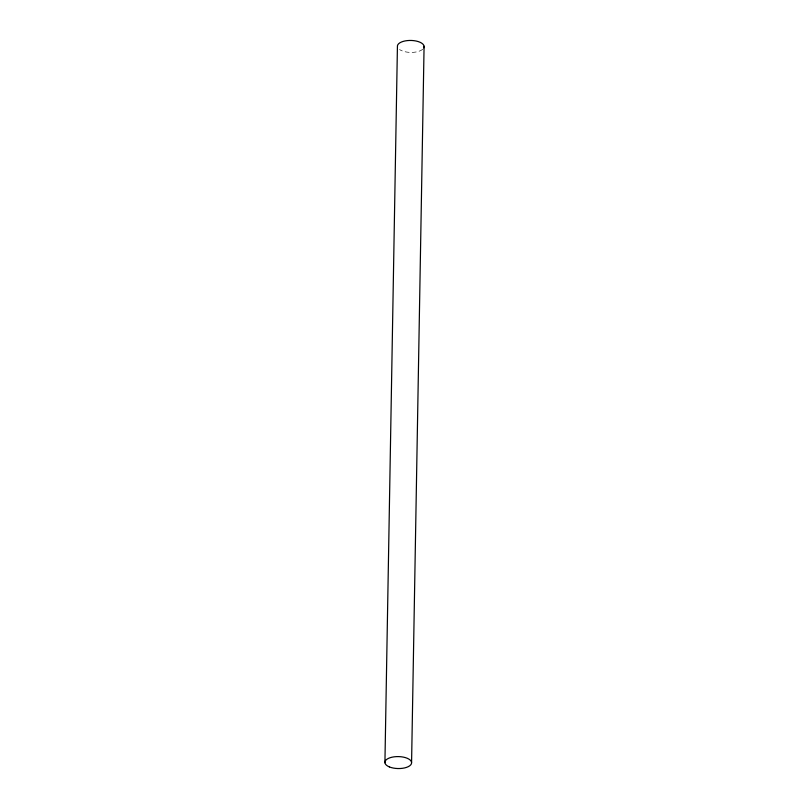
<?xml version="1.0" encoding="UTF-8"?>
<svg xmlns="http://www.w3.org/2000/svg" width="809" height="809" viewBox="0 0 809 809"><rect width="100%" height="100%" fill="white"/><g stroke="black" fill="none" stroke-linecap="round" stroke-linejoin="round"><path stroke-width="0.61" stroke-dasharray="4.04 3.03" d="M422.662 49.298A13.348 5.976 1 0 1 399.575 49.541"/><path stroke-width="1.21" d="M384.922 762.715L397.421 46.568A13.348 5.976 1 0 1 411.761 40.48A13.348 5.976 1 0 1 423.815 47.842M411.579 762.432L424.078 46.285M389.341 766.902A13.348 5.976 1 0 0 411.316 763.979A13.348 5.976 1 0 0 394.094 756.83A13.348 5.976 1 0 0 389.341 766.902"/></g></svg>
